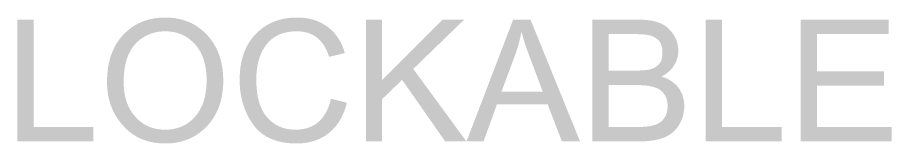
# Model space of a CAD drawing. Header units: millimetres. Extents: x -1336 to 24201, y -1370 to 16142.
# Drawn here: x 10061 to 10817, y 9517 to 9625 of the extents above; entities that cross this region are included whole.
import ezdxf

# ---------------------------------------------------------------- set-up
doc = ezdxf.new("R2010")
doc.units = ezdxf.units.MM
doc.layers.add('A-ANNO-TEXT', color=7, linetype='Continuous', lineweight=13)

msp = doc.modelspace()

# ---------------------------------------------------------------- hatches: boundary and pattern name
at = {"layer": 'A-ANNO-TEXT'}
h = msp.add_hatch(color=7, dxfattribs=at)
h.paths.add_polyline_path([(10126.71, 9518.38), (10061.03, 9518.38), (10061.03, 9623.38), (10074.92, 9623.38), (10074.92, 9530.84), (10126.71, 9530.84), (10126.71, 9518.38)])
h.paths.add_polyline_path([(10188.81, 9625.17), (10191.53, 9625.11), (10194.2, 9624.93), (10196.8, 9624.64), (10199.33, 9624.23), (10201.81, 9623.7), (10204.22, 9623.06), (10206.57, 9622.3), (10208.86, 9621.42), (10211.09, 9620.43), (10213.25, 9619.32), (10215.35, 9618.09), (10217.38, 9616.75), (10219.36, 9615.28), (10221.27, 9613.7), (10223.12, 9612.01), (10224.9, 9610.2), (10226.6, 9608.29), (10228.19, 9606.31), (10229.68, 9604.25), (10231.05, 9602.12), (10232.31, 9599.91), (10233.46, 9597.63), (10234.5, 9595.27), (10235.43, 9592.85), (10236.26, 9590.34), (10236.97, 9587.76), (10237.57, 9585.11), (10238.07, 9582.38), (10238.45, 9579.58), (10238.72, 9576.71), (10238.89, 9573.76), (10238.94, 9570.73), (10238.89, 9567.72), (10238.72, 9564.78), (10238.45, 9561.91), (10238.06, 9559.12), (10237.56, 9556.4), (10236.96, 9553.76), (10236.24, 9551.19), (10235.42, 9548.7), (10234.48, 9546.28), (10233.43, 9543.94), (10232.27, 9541.67), (10231.01, 9539.47), (10229.63, 9537.36), (10228.14, 9535.31), (10226.54, 9533.34), (10224.83, 9531.45), (10223.04, 9529.65), (10221.18, 9527.96), (10219.27, 9526.4), (10217.29, 9524.94), (10215.25, 9523.61), (10213.15, 9522.39), (10210.99, 9521.29), (10208.77, 9520.3), (10206.49, 9519.43), (10204.15, 9518.67), (10201.74, 9518.04), (10199.28, 9517.51), (10196.75, 9517.11), (10194.16, 9516.82), (10191.52, 9516.64), (10188.81, 9516.58), (10186, 9516.64), (10183.27, 9516.83), (10180.6, 9517.13), (10178.01, 9517.55), (10175.48, 9518.09), (10173.03, 9518.75), (10170.64, 9519.53), (10168.32, 9520.43), (10166.07, 9521.46), (10163.89, 9522.6), (10161.79, 9523.86), (10159.75, 9525.25), (10157.77, 9526.75), (10155.87, 9528.37), (10154.04, 9530.12), (10152.28, 9531.98), (10150.6, 9533.93), (10149.04, 9535.94), (10147.58, 9538), (10146.23, 9540.11), (10144.99, 9542.27), (10143.85, 9544.49), (10142.83, 9546.76), (10141.91, 9549.08), (10141.1, 9551.46), (10140.4, 9553.89), (10139.8, 9556.37), (10139.32, 9558.91), (10138.94, 9561.5), (10138.67, 9564.14), (10138.51, 9566.84), (10138.45, 9569.59), (10138.51, 9572.77), (10138.67, 9575.88), (10138.95, 9578.9), (10139.33, 9581.83), (10139.82, 9584.67), (10140.42, 9587.43), (10141.14, 9590.11), (10141.96, 9592.69), (10142.89, 9595.2), (10143.92, 9597.61), (10145.07, 9599.94), (10146.33, 9602.19), (10147.7, 9604.34), (10149.18, 9606.42), (10150.76, 9608.4), (10152.46, 9610.3), (10154.24, 9612.1), (10156.09, 9613.79), (10158, 9615.35), (10159.98, 9616.81), (10162.02, 9618.14), (10164.13, 9619.36), (10166.31, 9620.46), (10168.55, 9621.45), (10170.85, 9622.32), (10173.22, 9623.08), (10175.65, 9623.71), (10178.15, 9624.24), (10180.72, 9624.64), (10183.35, 9624.93), (10186.05, 9625.11), (10188.81, 9625.17)])
h.paths.add_polyline_path([(10188.66, 9528.47), (10190.64, 9528.52), (10192.56, 9528.65), (10194.44, 9528.87), (10196.27, 9529.17), (10198.05, 9529.57), (10199.79, 9530.05), (10201.48, 9530.61), (10203.12, 9531.27), (10204.72, 9532.01), (10206.26, 9532.84), (10207.76, 9533.76), (10209.22, 9534.76), (10210.62, 9535.85), (10211.98, 9537.03), (10213.29, 9538.29), (10214.55, 9539.65), (10215.76, 9541.08), (10216.88, 9542.58), (10217.93, 9544.14), (10218.9, 9545.78), (10219.79, 9547.48), (10220.61, 9549.26), (10221.35, 9551.1), (10222.01, 9553), (10222.6, 9554.98), (10223.11, 9557.03), (10223.54, 9559.14), (10223.9, 9561.32), (10224.17, 9563.57), (10224.37, 9565.89), (10224.5, 9568.28), (10224.55, 9570.73), (10224.51, 9573.26), (10224.39, 9575.71), (10224.19, 9578.08), (10223.91, 9580.38), (10223.56, 9582.61), (10223.12, 9584.77), (10222.61, 9586.85), (10222.01, 9588.85), (10221.34, 9590.79), (10220.59, 9592.64), (10219.76, 9594.43), (10218.85, 9596.14), (10217.86, 9597.78), (10216.79, 9599.34), (10215.64, 9600.83), (10214.41, 9602.25), (10213.12, 9603.58), (10211.8, 9604.83), (10210.43, 9605.99), (10209.02, 9607.07), (10207.57, 9608.06), (10206.08, 9608.97), (10204.55, 9609.79), (10202.98, 9610.52), (10201.37, 9611.16), (10199.71, 9611.72), (10198.02, 9612.2), (10196.29, 9612.59), (10194.51, 9612.89), (10192.7, 9613.1), (10190.85, 9613.23), (10188.95, 9613.28), (10187, 9613.23), (10185.1, 9613.11), (10183.24, 9612.9), (10181.42, 9612.6), (10179.65, 9612.22), (10177.92, 9611.76), (10176.23, 9611.21), (10174.59, 9610.57), (10172.99, 9609.85), (10171.44, 9609.05), (10169.92, 9608.16), (10168.46, 9607.19), (10167.03, 9606.14), (10165.65, 9605), (10164.31, 9603.77), (10163.02, 9602.46), (10161.79, 9601.06), (10160.64, 9599.58), (10159.57, 9598), (10158.57, 9596.33), (10157.66, 9594.58), (10156.82, 9592.73), (10156.07, 9590.79), (10155.39, 9588.76), (10154.8, 9586.65), (10154.28, 9584.44), (10153.84, 9582.14), (10153.49, 9579.75), (10153.21, 9577.27), (10153.01, 9574.71), (10152.89, 9572.05), (10152.85, 9569.3), (10152.89, 9567.04), (10153.01, 9564.84), (10153.2, 9562.7), (10153.47, 9560.6), (10153.82, 9558.57), (10154.25, 9556.58), (10154.76, 9554.65), (10155.34, 9552.78), (10156, 9550.96), (10156.74, 9549.2), (10157.56, 9547.49), (10158.45, 9545.83), (10159.42, 9544.23), (10160.47, 9542.68), (10161.6, 9541.19), (10162.81, 9539.75), (10164.07, 9538.39), (10165.39, 9537.11), (10166.75, 9535.92), (10168.16, 9534.82), (10169.61, 9533.81), (10171.11, 9532.88), (10172.66, 9532.04), (10174.25, 9531.29), (10175.89, 9530.63), (10177.57, 9530.06), (10179.31, 9529.58), (10181.08, 9529.18), (10182.91, 9528.87), (10184.78, 9528.65), (10186.7, 9528.52), (10188.66, 9528.47)])
h.paths.add_polyline_path([(10345.88, 9551.68), (10345.28, 9549.5), (10344.62, 9547.4), (10343.92, 9545.36), (10343.16, 9543.4), (10342.34, 9541.5), (10341.48, 9539.68), (10340.56, 9537.92), (10339.58, 9536.24), (10338.56, 9534.62), (10337.47, 9533.08), (10336.34, 9531.6), (10335.15, 9530.2), (10333.91, 9528.87), (10332.62, 9527.6), (10331.27, 9526.41), (10329.87, 9525.29), (10328.42, 9524.23), (10326.94, 9523.25), (10325.42, 9522.33), (10323.87, 9521.48), (10322.28, 9520.7), (10320.66, 9519.98), (10319, 9519.34), (10317.31, 9518.76), (10315.58, 9518.25), (10313.81, 9517.81), (10312.01, 9517.43), (10310.17, 9517.13), (10308.3, 9516.89), (10306.39, 9516.72), (10304.45, 9516.62), (10302.47, 9516.58), (10300.87, 9516.6), (10299.3, 9516.65), (10297.76, 9516.73), (10296.25, 9516.84), (10294.76, 9516.98), (10293.3, 9517.15), (10291.86, 9517.36), (10290.46, 9517.59), (10289.08, 9517.86), (10287.72, 9518.16), (10286.4, 9518.49), (10285.1, 9518.86), (10283.83, 9519.25), (10282.59, 9519.68), (10281.38, 9520.13), (10280.19, 9520.62), (10279.03, 9521.14), (10277.9, 9521.69), (10276.79, 9522.28), (10275.71, 9522.89), (10274.66, 9523.54), (10273.64, 9524.22), (10272.64, 9524.93), (10271.67, 9525.67), (10270.73, 9526.44), (10269.82, 9527.25), (10268.93, 9528.08), (10268.07, 9528.95), (10267.24, 9529.85), (10266.43, 9530.78), (10265.66, 9531.74), (10264.91, 9532.74), (10263.48, 9534.78), (10262.14, 9536.88), (10260.9, 9539.02), (10259.75, 9541.22), (10258.69, 9543.47), (10257.73, 9545.77), (10256.85, 9548.12), (10256.07, 9550.52), (10255.38, 9552.98), (10254.78, 9555.48), (10254.27, 9558.04), (10253.86, 9560.65), (10253.54, 9563.31), (10253.31, 9566.02), (10253.17, 9568.78), (10253.12, 9571.59), (10253.18, 9574.69), (10253.34, 9577.71), (10253.61, 9580.63), (10253.99, 9583.48), (10254.48, 9586.24), (10255.07, 9588.91), (10255.78, 9591.5), (10256.59, 9594), (10257.51, 9596.42), (10258.54, 9598.75), (10259.67, 9601), (10260.92, 9603.16), (10262.27, 9605.23), (10263.74, 9607.22), (10265.31, 9609.13), (10266.98, 9610.95), (10268.75, 9612.67), (10270.57, 9614.28), (10272.46, 9615.78), (10274.41, 9617.17), (10276.42, 9618.45), (10278.49, 9619.61), (10280.62, 9620.67), (10282.82, 9621.61), (10285.08, 9622.44), (10287.4, 9623.17), (10289.78, 9623.78), (10292.22, 9624.28), (10294.73, 9624.67), (10297.3, 9624.94), (10299.93, 9625.11), (10302.62, 9625.17), (10304.51, 9625.14), (10306.38, 9625.04), (10308.21, 9624.89), (10310, 9624.68), (10311.76, 9624.4), (10313.49, 9624.07), (10315.18, 9623.67), (10316.83, 9623.21), (10318.45, 9622.7), (10320.04, 9622.12), (10321.59, 9621.48), (10323.11, 9620.77), (10324.59, 9620.01), (10326.04, 9619.19), (10327.45, 9618.3), (10328.83, 9617.36), (10330.17, 9616.35), (10331.45, 9615.29), (10332.68, 9614.18), (10333.87, 9613), (10335, 9611.77), (10336.08, 9610.49), (10337.11, 9609.14), (10338.09, 9607.74), (10339.02, 9606.29), (10339.89, 9604.77), (10340.72, 9603.2), (10341.49, 9601.58), (10342.22, 9599.9), (10342.89, 9598.16), (10343.51, 9596.36), (10344.09, 9594.51), (10330.48, 9591.29), (10330.03, 9592.64), (10329.56, 9593.94), (10329.06, 9595.21), (10328.53, 9596.43), (10327.98, 9597.61), (10327.4, 9598.74), (10326.78, 9599.83), (10326.14, 9600.89), (10325.48, 9601.89), (10324.78, 9602.86), (10324.06, 9603.78), (10323.31, 9604.66), (10322.53, 9605.5), (10321.72, 9606.3), (10320.88, 9607.05), (10320.02, 9607.76), (10319.13, 9608.43), (10318.21, 9609.05), (10317.26, 9609.64), (10316.29, 9610.17), (10315.29, 9610.67), (10314.26, 9611.12), (10313.21, 9611.53), (10312.12, 9611.9), (10311.01, 9612.22), (10309.88, 9612.5), (10308.71, 9612.74), (10307.52, 9612.93), (10306.3, 9613.08), (10305.05, 9613.19), (10303.78, 9613.25), (10302.47, 9613.28), (10300.36, 9613.23), (10298.31, 9613.1), (10296.32, 9612.88), (10294.4, 9612.57), (10292.54, 9612.17), (10290.75, 9611.69), (10289.02, 9611.12), (10287.36, 9610.46), (10285.76, 9609.71), (10284.23, 9608.87), (10282.76, 9607.94), (10281.36, 9606.93), (10280.02, 9605.83), (10278.75, 9604.64), (10277.54, 9603.36), (10276.4, 9602), (10275.33, 9600.56), (10274.32, 9599.05), (10273.38, 9597.49), (10272.52, 9595.87), (10271.72, 9594.19), (10270.99, 9592.45), (10270.33, 9590.65), (10269.74, 9588.79), (10269.22, 9586.87), (10268.77, 9584.89), (10268.39, 9582.85), (10268.08, 9580.74), (10267.83, 9578.58), (10267.66, 9576.36), (10267.56, 9574.08), (10267.52, 9571.73), (10267.56, 9569.04), (10267.67, 9566.43), (10267.85, 9563.91), (10268.1, 9561.48), (10268.43, 9559.13), (10268.83, 9556.88), (10269.31, 9554.71), (10269.86, 9552.63), (10270.48, 9550.64), (10271.17, 9548.73), (10271.94, 9546.91), (10272.78, 9545.18), (10273.69, 9543.54), (10274.68, 9541.99), (10275.74, 9540.52), (10276.87, 9539.15), (10278.06, 9537.85), (10279.29, 9536.64), (10280.57, 9535.52), (10281.9, 9534.48), (10283.27, 9533.52), (10284.68, 9532.64), (10286.14, 9531.85), (10287.64, 9531.14), (10289.18, 9530.52), (10290.78, 9529.97), (10292.41, 9529.52), (10294.09, 9529.14), (10295.81, 9528.85), (10297.58, 9528.64), (10299.4, 9528.52), (10301.26, 9528.47), (10302.78, 9528.5), (10304.26, 9528.58), (10305.71, 9528.71), (10307.13, 9528.89), (10308.5, 9529.12), (10309.84, 9529.41), (10311.15, 9529.75), (10312.42, 9530.14), (10313.65, 9530.58), (10314.85, 9531.08), (10316.01, 9531.62), (10317.14, 9532.22), (10318.22, 9532.87), (10319.28, 9533.57), (10320.29, 9534.33), (10321.27, 9535.13), (10322.22, 9535.99), (10323.13, 9536.91), (10324, 9537.87), (10324.83, 9538.89), (10325.63, 9539.96), (10326.4, 9541.08), (10327.13, 9542.25), (10327.82, 9543.48), (10328.47, 9544.76), (10329.09, 9546.09), (10329.68, 9547.48), (10330.22, 9548.91), (10330.74, 9550.4), (10331.21, 9551.95), (10331.65, 9553.54), (10332.05, 9555.19), (10345.88, 9551.68)])
h.paths.add_polyline_path([(10449.16, 9518.38), (10430.82, 9518.38), (10393.58, 9571.45), (10376.24, 9554.76), (10376.24, 9518.38), (10362.35, 9518.38), (10362.35, 9623.38), (10376.24, 9623.38), (10376.24, 9571.3), (10428.46, 9623.38), (10447.22, 9623.38), (10403.25, 9580.83), (10449.16, 9518.38)])
h.paths.add_polyline_path([(10547.42, 9518.38), (10531.74, 9518.38), (10519.42, 9550.32), (10475.59, 9550.32), (10463.98, 9518.38), (10449.3, 9518.38), (10489.62, 9623.38), (10504.59, 9623.38), (10547.42, 9518.38)])
h.paths.add_polyline_path([(10515.19, 9561.35), (10514.4, 9563.45), (10513.63, 9565.5), (10512.88, 9567.48), (10512.15, 9569.41), (10511.44, 9571.28), (10510.76, 9573.1), (10510.09, 9574.85), (10509.45, 9576.55), (10508.83, 9578.19), (10508.23, 9579.78), (10507.66, 9581.31), (10507.11, 9582.77), (10506.58, 9584.19), (10506.07, 9585.54), (10505.58, 9586.84), (10505.11, 9588.07), (10504.67, 9589.25), (10504.25, 9590.38), (10503.85, 9591.44), (10503.47, 9592.45), (10503.12, 9593.4), (10502.78, 9594.3), (10502.47, 9595.13), (10502.18, 9595.91), (10501.91, 9596.63), (10501.67, 9597.29), (10501.44, 9597.9), (10501.24, 9598.45), (10501.06, 9598.94), (10500.9, 9599.37), (10500.77, 9599.74), (10500.65, 9600.06), (10500.24, 9601.27), (10499.81, 9602.57), (10499.37, 9603.96), (10498.92, 9605.46), (10498.46, 9607.05), (10497.98, 9608.74), (10497.5, 9610.53), (10497, 9612.42), (10496.64, 9612.42), (10496.12, 9609.79), (10495.56, 9607.21), (10494.95, 9604.69), (10494.3, 9602.21), (10493.61, 9599.78), (10492.87, 9597.4), (10492.09, 9595.07), (10491.27, 9592.79), (10479.53, 9561.35), (10515.19, 9561.35)])
h.paths.add_polyline_path([(10617.83, 9574.24), (10619.05, 9573.85), (10620.22, 9573.43), (10621.36, 9572.98), (10622.46, 9572.5), (10623.52, 9571.99), (10624.54, 9571.46), (10625.53, 9570.89), (10626.47, 9570.29), (10627.38, 9569.67), (10628.24, 9569.01), (10629.07, 9568.33), (10629.86, 9567.61), (10630.61, 9566.87), (10631.32, 9566.1), (10631.99, 9565.3), (10632.62, 9564.46), (10633.22, 9563.61), (10633.77, 9562.74), (10634.29, 9561.85), (10634.77, 9560.95), (10635.21, 9560.04), (10635.61, 9559.1), (10635.97, 9558.15), (10636.3, 9557.19), (10636.59, 9556.2), (10636.84, 9555.21), (10637.05, 9554.19), (10637.22, 9553.16), (10637.35, 9552.12), (10637.45, 9551.06), (10637.51, 9549.98), (10637.53, 9548.89), (10637.46, 9546.71), (10637.25, 9544.57), (10636.9, 9542.48), (10636.42, 9540.44), (10635.79, 9538.43), (10635.03, 9536.48), (10634.13, 9534.57), (10633.09, 9532.7), (10632.52, 9531.79), (10631.92, 9530.92), (10631.29, 9530.07), (10630.63, 9529.26), (10629.95, 9528.47), (10629.23, 9527.72), (10628.49, 9526.99), (10627.71, 9526.3), (10626.91, 9525.64), (10626.08, 9525), (10625.22, 9524.4), (10624.33, 9523.83), (10623.41, 9523.29), (10622.46, 9522.78), (10621.49, 9522.3), (10620.48, 9521.85), (10619.44, 9521.43), (10618.35, 9521.03), (10617.22, 9520.67), (10616.04, 9520.33), (10614.81, 9520.02), (10613.54, 9519.73), (10612.23, 9519.47), (10610.87, 9519.24), (10609.46, 9519.04), (10608.01, 9518.86), (10606.51, 9518.71), (10604.97, 9518.59), (10603.38, 9518.5), (10601.75, 9518.43), (10600.07, 9518.39), (10598.35, 9518.38), (10558.17, 9518.38), (10558.17, 9623.38), (10597.56, 9623.38), (10599.91, 9623.34), (10602.17, 9623.25), (10604.34, 9623.08), (10606.42, 9622.86), (10608.41, 9622.56), (10610.32, 9622.21), (10612.14, 9621.78), (10613.86, 9621.3), (10615.51, 9620.75), (10617.06, 9620.13), (10618.52, 9619.45), (10619.9, 9618.7), (10621.19, 9617.89), (10622.39, 9617.01), (10623.5, 9616.07), (10624.53, 9615.07), (10625.48, 9614.02), (10626.37, 9612.96), (10627.19, 9611.89), (10627.96, 9610.8), (10628.66, 9609.69), (10629.31, 9608.57), (10629.89, 9607.44), (10630.41, 9606.29), (10630.87, 9605.13), (10631.27, 9603.95), (10631.6, 9602.76), (10631.88, 9601.56), (10632.09, 9600.34), (10632.25, 9599.1), (10632.34, 9597.85), (10632.37, 9596.59), (10632.31, 9594.89), (10632.14, 9593.21), (10631.86, 9591.58), (10631.47, 9589.97), (10630.96, 9588.4), (10630.34, 9586.86), (10629.6, 9585.35), (10628.75, 9583.87), (10627.79, 9582.45), (10626.71, 9581.08), (10625.52, 9579.78), (10624.21, 9578.55), (10622.79, 9577.38), (10621.25, 9576.27), (10619.6, 9575.22), (10617.83, 9574.24)])
h.paths.add_polyline_path([(10572.06, 9579.4), (10594.84, 9579.4), (10596.56, 9579.41), (10598.21, 9579.45), (10599.79, 9579.51), (10601.29, 9579.6), (10602.73, 9579.71), (10604.1, 9579.84), (10605.4, 9580), (10606.62, 9580.19), (10607.8, 9580.42), (10608.93, 9580.74), (10610.04, 9581.14), (10611.11, 9581.62), (10612.14, 9582.18), (10613.14, 9582.82), (10614.11, 9583.54), (10615.04, 9584.34), (10615.48, 9584.78), (10615.89, 9585.24), (10616.28, 9585.73), (10616.64, 9586.26), (10616.96, 9586.81), (10617.26, 9587.39), (10617.53, 9588), (10617.78, 9588.64), (10617.99, 9589.31), (10618.18, 9590), (10618.33, 9590.73), (10618.46, 9591.48), (10618.56, 9592.27), (10618.63, 9593.08), (10618.68, 9593.93), (10618.69, 9594.8), (10618.68, 9595.71), (10618.63, 9596.6), (10618.56, 9597.45), (10618.46, 9598.28), (10618.33, 9599.07), (10618.17, 9599.83), (10617.98, 9600.57), (10617.77, 9601.27), (10617.52, 9601.94), (10617.25, 9602.58), (10616.95, 9603.19), (10616.62, 9603.77), (10616.26, 9604.32), (10615.87, 9604.84), (10615.45, 9605.33), (10615, 9605.79), (10614.06, 9606.63), (10613.07, 9607.39), (10612.03, 9608.06), (10610.95, 9608.65), (10609.83, 9609.15), (10608.66, 9609.56), (10607.45, 9609.88), (10606.19, 9610.12), (10604.87, 9610.31), (10603.45, 9610.47), (10601.94, 9610.6), (10600.35, 9610.72), (10598.66, 9610.8), (10596.88, 9610.86), (10595.01, 9610.9), (10593.05, 9610.91), (10572.06, 9610.91), (10572.06, 9579.4)])
h.paths.add_polyline_path([(10572.06, 9530.84), (10598.21, 9530.84), (10599.93, 9530.86), (10601.58, 9530.91), (10603.17, 9531.01), (10604.69, 9531.14), (10606.14, 9531.31), (10607.53, 9531.51), (10608.84, 9531.76), (10610.1, 9532.04), (10611.28, 9532.36), (10612.4, 9532.71), (10613.45, 9533.11), (10614.43, 9533.54), (10615.34, 9534.01), (10616.19, 9534.51), (10616.97, 9535.06), (10617.69, 9535.64), (10618.35, 9536.25), (10618.96, 9536.89), (10619.54, 9537.56), (10620.07, 9538.26), (10620.56, 9538.99), (10621, 9539.75), (10621.41, 9540.53), (10621.77, 9541.35), (10622.09, 9542.19), (10622.37, 9543.06), (10622.6, 9543.96), (10622.79, 9544.89), (10622.94, 9545.85), (10623.05, 9546.83), (10623.11, 9547.84), (10623.13, 9548.89), (10623.11, 9549.94), (10623.04, 9550.96), (10622.93, 9551.95), (10622.77, 9552.91), (10622.56, 9553.85), (10622.32, 9554.75), (10622.02, 9555.62), (10621.68, 9556.47), (10621.3, 9557.29), (10620.86, 9558.07), (10620.39, 9558.83), (10619.87, 9559.56), (10619.3, 9560.25), (10618.69, 9560.92), (10618.03, 9561.56), (10617.33, 9562.17), (10616.57, 9562.75), (10615.73, 9563.29), (10614.83, 9563.79), (10613.85, 9564.26), (10612.79, 9564.68), (10611.67, 9565.08), (10610.47, 9565.43), (10609.2, 9565.74), (10607.86, 9566.02), (10606.44, 9566.27), (10604.95, 9566.47), (10603.39, 9566.64), (10601.76, 9566.77), (10600.05, 9566.86), (10598.27, 9566.92), (10596.42, 9566.94), (10572.06, 9566.94), (10572.06, 9530.84)])
h.paths.add_polyline_path([(10721.83, 9518.38), (10656.15, 9518.38), (10656.15, 9623.38), (10670.04, 9623.38), (10670.04, 9530.84), (10721.83, 9530.84), (10721.83, 9518.38)])
h.paths.add_polyline_path([(10816.73, 9518.38), (10738.3, 9518.38), (10738.3, 9623.38), (10814.29, 9623.38), (10814.29, 9610.91), (10752.2, 9610.91), (10752.2, 9578.83), (10810.28, 9578.83), (10810.28, 9566.36), (10752.2, 9566.36), (10752.2, 9530.84), (10816.73, 9530.84), (10816.73, 9518.38)])

doc.saveas('drawing.dxf')
